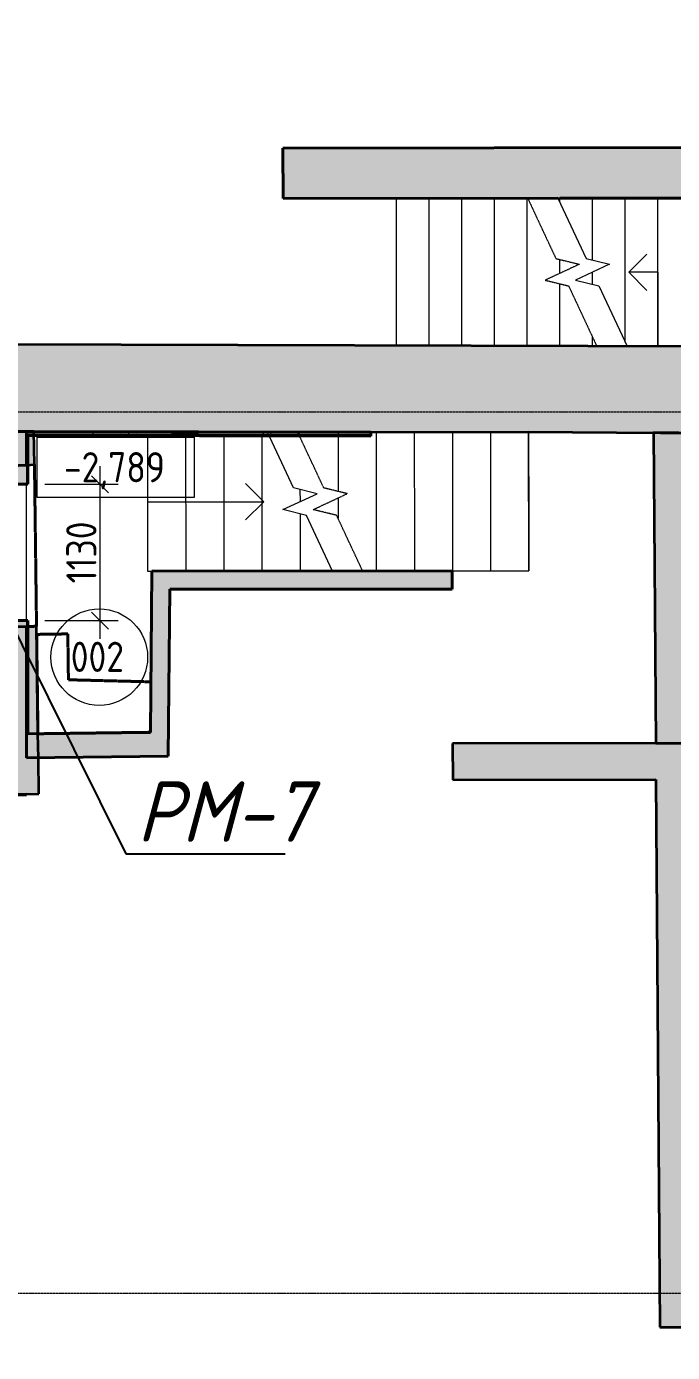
# Model space of a CAD drawing. Header units: millimetres. Extents: x 749182 to 2267578, y 70462 to 311449.
# Drawn here: x 1984595 to 1989942, y 163476 to 174459 of the extents above; entities that cross this region are included whole.
import ezdxf
from ezdxf import colors
from ezdxf.entities.mleader import LeaderData, LeaderLine
from ezdxf.math import Vec2, Vec3

# ---------------------------------------------------------------- set-up
doc = ezdxf.new("R2010")
doc.units = ezdxf.units.MM
for name, pattern in [('ADSK_Линия сетки', [25, 20, -2.5, 0, -2.5]), ('ADSK_Сверху', [4.5, 3, -1.5]), ('ADSK_Снесено', [4.5, 3, -1.5]), ('осеваяX2', [4, 2.5, -0.5, 0.5, -0.5])]:
    doc.linetypes.add(name, pattern=pattern)
doc.layers.get('Defpoints').update_dxf_attribs({"color": 255})
for name, color, linetype, lineweight in [('Аннотация', 7, 'Continuous', 9), ('Лестницы', 7, 'Continuous', 18), ('Марки помещений', 7, 'Continuous', 20), ('Оси', 165, 'осеваяX2', 13), ('отметки', 7, 'Continuous', 20), ('Пандусы', 7, 'Continuous', 18), ('Перекрытие', 7, 'Continuous', 18), ('Размер', 7, 'Continuous', 13), ('размеры', 7, 'Continuous', 9), ('Стены', 184, 'Continuous', 40), ('Стены внутренние', 7, 'Continuous', 18), ('Стены наружные', 7, 'Continuous', 18), ('Стены разрез', 7, 'Continuous', 35), ('Стены штриховка', 7, 'Continuous', 18), ('Стрелки вверх', 7, 'Continuous', 18)]:
    doc.layers.add(name, color=color, linetype=linetype, lineweight=lineweight)
doc.styles.add('GOST 2.304_new', font='isocpeur.ttf', dxfattribs={"width": 0.9, "oblique": 15})
doc.styles.add('GOST Common', font='GOST_Common.ttf', dxfattribs={"width": 0.9, "height": 350})
doc.styles.add('GOST Common_1', font='GOST_Common.ttf', dxfattribs={"width": 0.9, "height": 250})
doc.dimstyles.new('ADSK_Основной_2_5_мм_Округление_до_1_мм', dxfattribs={"dimscale": 304.8, "dimtxt": 251.428749, "dimasz": 0.463911, "dimexe": 0.492126, "dimexo": 0.492126, "dimgap": 0.098425, "dimtad": 1, "dimdec": 0, "dimdsep": 46, "dimtxsty": 'GOST Common_1', "dimblk1": 'OBLIQUE', "dimblk2": 'OBLIQUE', "dimsah": 1, "dimcen": 0.09, "dimdle": 0.492126, "dimazin": 2, "dimtfac": 1, "dimtdec": 4, "dimtix": 1, "dimtmove": 0, "dimatfit": 3, "dimfxl": 0, "dimtvp": 1, "dimtolj": 1, "dimtzin": 0, "dimlwd": 20, "dimlwe": 20, "dimarcsym": 0})

# ---------------------------------------------------------------- blocks, each defined once
blk = doc.blocks.new('Существующие стены подвал - Существующие стены подвал-614279-00 План подвала')
at = {"layer": 'Стены', "true_color": 0xc0c0c0}
h = blk.add_hatch(color=9, dxfattribs=at)
h.paths.add_polyline_path([(56530, 8244), (56522, 9892), (55615, 9887), (55611, 9124), (54268, 9130), (54267, 9159), (49024, 9159), (49024, 8260), (51105, 8255)])
h.paths.add_polyline_path([(55620, 11120), (56516, 11125), (56510, 12255), (55625, 12250), (55622, 11615)])
h.paths.add_polyline_path([(55630, 13483), (56504, 13488), (56483, 17882), (56479, 17884), (56484, 18289), (56581, 18289), (56578, 18453), (55637, 18454), (55634, 15862), (55639, 15464), (55634, 14275)])
h.paths.add_polyline_path([(56557, 19523), (56528, 21036), (56387, 21036), (56386, 21236), (56384, 21236), (56375, 23761), (56320, 23762), (56288, 28355), (56257, 36643), (56224, 43937), (48464, 43936), (48464, 43053), (55489, 43062), (55489, 40730), (55506, 37128), (55501, 36571), (55556, 28934), (55560, 28903), (55598, 28902), (55600, 28901), (55599, 28652), (55595, 28648), (55599, 28619), (55592, 20993), (55639, 20179), (55639, 19524), (56555, 19523)])
h.paths.add_polyline_path([(39393, 20202), (42162, 20231), (42716, 20255), (46307, 20252), (46773, 21064), (46670, 25898), (45913, 25901), (45930, 21077), (41376, 21088), (41376, 20956), (40178, 20959), (40178, 21091), (38511, 21094), (38521, 20374), (39393, 20368), (39393, 20231)])
h.paths.add_polyline_path([(18978, 20357), (18996, 20698), (18996, 21072), (18966, 21072), (18966, 20652), (18456, 20409), (18495, 20368), (18966, 20358)])
h.paths.add_polyline_path([(18424, 20369), (18456, 20409), (18456, 21073), (10754, 21086), (10746, 20458), (11346, 20458), (18045, 20377), (18211, 20374)])
h.paths.add_polyline_path([(37360, 20381), (37355, 21098), (30807, 21115), (30787, 20709), (30787, 20839), (30777, 20702), (30787, 20395), (34405, 20388), (35898, 20390), (37360, 20381)])
h.paths.add_polyline_path([(46613, 28543), (46613, 28546), (46607, 28863), (46597, 32747), (46594, 32922), (46603, 32922), (46599, 34522), (45850, 34542), (45850, 34541), (45780, 34540), (45780, 34544), (45778, 34544), (45781, 30723), (45896, 30722), (45904, 28546), (46608, 28543)])
h.paths.add_polyline_path([(45778, 35501), (45778, 35501), (45779, 35510), (45848, 35511), (45848, 35503), (46597, 35523), (46594, 36634), (46597, 37232), (46590, 43051), (47468, 43052), (47468, 43936), (45825, 43935), (45871, 35688), (45777, 35688), (45778, 35511)])
h = blk.add_hatch(color=9, dxfattribs=at)
h.paths.add_polyline_path([(49330, 9159), (49871, 9159), (49876, 14295), (49329, 14293), (49341, 13117), (46824, 13097), (46826, 14680), (46270, 14680), (46225, 13092), (42728, 13086), (42730, 14666), (42185, 14666), (42202, 12894), (40707, 12829), (40704, 13066), (39414, 13046), (39406, 14749), (38599, 14752), (38615, 13626), (37409, 13633), (37379, 17813), (35269, 17808), (35270, 17508), (36952, 17512), (36985, 12976), (38530, 12970), (38530, 12441), (46544, 12521), (49330, 12549), (49324, 9159)])
h.paths.add_polyline_path([(49318, 15363), (49867, 15365), (49864, 15537), (53981, 15485), (53986, 15883), (49850, 15934), (49839, 20219), (53802, 20191), (53811, 21022), (49715, 21049), (49721, 23289), (49159, 23290), (49153, 21046), (48898, 21048), (48891, 20226), (49310, 20222), (49310, 19595), (49307, 15912), (49314, 15912), (49314, 15769), (49318, 15364)])
h.paths.add_polyline_path([(55639, 15464), (55634, 15862), (55120, 15869), (55115, 15470), (55634, 15464)])
h.paths.add_polyline_path([(46827, 15716), (46827, 15765), (46818, 15765), (46818, 15915), (46843, 20244), (47196, 20241), (47203, 21061), (46773, 21064), (46307, 20252), (46285, 15923), (46302, 15923), (46301, 15765), (46300, 15716), (46826, 15716)])
h.paths.add_polyline_path([(42721, 15725), (42732, 15725), (42731, 15794), (42721, 15794), (42721, 16270), (42716, 20255), (42157, 20231), (42162, 16052), (42173, 15890), (42175, 15725), (42721, 15725)])
h.paths.add_polyline_path([(39402, 15799), (39402, 15904), (39406, 16052), (39393, 20368), (38521, 20374), (38585, 15803), (38603, 15802), (39401, 15799)])
h.paths.add_polyline_path([(49314, 15912), (49314, 15912), (49839, 15934)])
h.paths.add_polyline_path([(18026, 17310), (18944, 17311), (18401, 17522), (18878, 17348), (18215, 17715), (18045, 17666), (18045, 17821), (18945, 18220), (18945, 18187), (18979, 18187), (18978, 18769), (18945, 18768), (18945, 18253), (18045, 18741), (18045, 18759), (18012, 18759), (18026, 17310)])
h.paths.add_polyline_path([(18945, 17311), (18979, 17311), (18979, 17677), (18945, 17677), (18945, 17311)])
h.paths.add_polyline_path([(30789, 17378), (31843, 17391), (31825, 18780), (30788, 18769), (30789, 18187), (30842, 18187), (30842, 17677), (30789, 17677), (30789, 17384)])
h.paths.add_polyline_path([(13925, 17540), (13925, 17840), (11328, 17867), (11334, 20458), (11046, 20458), (11007, 17570), (13342, 17546)])
h.paths.add_polyline_path([(30788, 20077), (31808, 20119), (31804, 20361), (31797, 20361), (31804, 20393), (30787, 20395), (30788, 20079)])
h.paths.add_polyline_path([(17999, 20144), (18045, 20144), (18045, 20154), (18295, 20209), (18424, 20369), (17997, 20378), (17999, 20154)])
h.paths.add_polyline_path([(18945, 20153), (18978, 20154), (18978, 20357), (18945, 20357), (18945, 20154)])
h.paths.add_polyline_path([(55639, 20179), (55591, 21010), (55071, 21014), (55062, 20183), (55639, 20179)])
h.paths.add_polyline_path([(49179, 26805), (49175, 28869), (49173, 28869), (49172, 28240), (49168, 26805), (49173, 26805)])
h.paths.add_polyline_path([(49731, 26804), (49736, 28675), (49734, 28674), (49718, 28675), (49718, 28706), (49686, 28707), (49685, 28662), (49673, 28659), (49179, 26805), (49715, 26804)])
h.paths.add_polyline_path([(55599, 28619), (55555, 28936), (49737, 28987), (49721, 34397), (49676, 34397), (49676, 34274), (49283, 33202), (49633, 29644), (49685, 29319), (49685, 29120), (49652, 28971), (49685, 28977), (49686, 28957), (49737, 28956), (49736, 28675), (55591, 28619)])
h.paths.add_polyline_path([(49145, 28869), (49145, 28869), (49175, 28875), (49166, 34396), (49122, 34396), (49126, 32975), (49132, 32975), (49136, 32801), (49144, 28869)])
h.paths.add_polyline_path([(49119, 35466), (49718, 35467), (49715, 36619), (55501, 36571), (55506, 37174), (48705, 37218), (48702, 36626), (49116, 36624), (49119, 35555)])
h.paths.add_polyline_path([(47702, 36630), (47705, 37225), (46597, 37232), (46594, 36634), (47702, 36630)])
blk.add_hatch(color=9, dxfattribs=at).paths.add_polyline_path([(36950, 17812), (37379, 17813), (37360, 20381), (36931, 20384), (36950, 17813)])
at = {"layer": 'Стены'}
for p, q in [((30842, 20079), (31742, 20116)), ((31742, 18779), (30842, 18770)), ((31754, 18779), (31825, 18780)), ((31292, 17384), (31742, 17389))]:
    blk.add_line(p, q, dxfattribs=at)
at = {"layer": 'Стены разрез'}
for p, q in [((37355, 21098), (31560, 21113)), ((30787, 20395), (34405, 20388)), ((31804, 20393), (30787, 20395)), ((31808, 20119), (31804, 20393)), ((34405, 20388), (35898, 20390)), ((35898, 20390), (37360, 20381)), ((36931, 20384), (36950, 17812)), ((37360, 20381), (36931, 20384)), ((31742, 20116), (31808, 20119)), ((31825, 18780), (31742, 18779)), ((31837, 17890), (31825, 18780)), ((31840, 17690), (31837, 17890)), ((37379, 17813), (35269, 17808)), ((35269, 17808), (35270, 17508)), ((36950, 17812), (37379, 17813)), ((31843, 17391), (31840, 17690)), ((35270, 17508), (36952, 17512)), ((36952, 17512), (36985, 12976)), ((31742, 17389), (31843, 17391)), ((36985, 12976), (38530, 12970))]:
    blk.add_line(p, q, dxfattribs=at)
blk = doc.blocks.new('Новые проёмы подвал - Новые проёмы подвал-999150-00 План подвала')
at = {"layer": 'Стены', "color": 0, "linetype": 'ADSK_Снесено'}
for p, q in [((31825, 18780), (31808, 20119)), ((31825, 18780), (31754, 18779)), ((32084, 18717), (31826, 18713)), ((31826, 18713), (32084, 18717)), ((31837, 17890), (31826, 18713)), ((32089, 18337), (32084, 18717)), ((32084, 18717), (32089, 18337)), ((32772, 18320), (32089, 18337)), ((32089, 18337), (32772, 18320)), ((32767, 17902), (31837, 17890))]:
    blk.add_line(p, q, dxfattribs=at)
blk = doc.blocks.new('Высотные отметки - Рамка-5093-00 План подвала')
at = {"layer": 'Аннотация'}
for p, q in [((-6.5, 0), (-6.5, 5)), ((-6.5, 5), (6.5, 5)), ((6.5, 5), (6.5, 0)), ((6.5, 0), (-6.5, 0))]:
    blk.add_line(p, q, dxfattribs=at)
blk = doc.blocks.new('ADSK_Марка_Помещение_ОдноЗначение - Номер-247393-00 План подвала')
at = {"layer": 'Марки помещений'}
blk.add_circle((0, 0), 4, dxfattribs=at)
blk = doc.blocks.new('_Oblique')
at = {"color": 0, "linetype": 'ByBlock', "lineweight": -2}
blk.add_line((-0.5, -0.5), (0.5, 0.5), dxfattribs=at)
blk = doc.blocks.new('*D1588')
at = {"layer": 'Defpoints', "color": 0, "lineweight": 20, "transparency": 16777216}
for p in [(1984596, 170668), (1985204, 170668), (1984596, 169538)]:
    blk.add_point(p, dxfattribs=at)
at = {"layer": 'размеры', "color": 0, "lineweight": 20, "transparency": 16777216}
for p, q in [((1985204, 169388), (1985204, 170818)), ((1984746, 170668), (1985354, 170668)), ((1984746, 169538), (1985354, 169538))]:
    blk.add_line(p, q, dxfattribs=at)
at = {"layer": 'размеры', "color": 0, "lineweight": 20, "transparency": 16777216, "xscale": 141.4, "yscale": 141.4, "zscale": 141.4}
for p, rotation in [((1985204, 170668), 90), ((1985204, 169538), 270)]:
    blk.add_blockref('_Oblique', p, dxfattribs=dict(at, rotation=rotation))
at = {"layer": 'размеры', "color": 0, "lineweight": 20, "transparency": 16777216, "insert": (1985049, 170103), "char_height": 250, "width": 644.34, "attachment_point": 5, "rotation": 90, "style": 'GOST Common_1'}
blk.add_mtext('\\A1;1130', dxfattribs=at)
blk = doc.blocks.new('_DotSmall')
at = {"color": 0, "linetype": 'ByBlock', "lineweight": 35, "const_width": 0.5}
blk.add_lwpolyline([(-0.0625, 0, 1), (0.0625, 0, 1)], format="xyb", close=True, dxfattribs=at)

msp = doc.modelspace()

# ---------------------------------------------------------------- hatches: boundary and pattern name
at = {"layer": 'Стены внутренние', "linetype": 'Continuous', "lineweight": 9, "true_color": 0x0000ff}
h = msp.add_hatch(dxfattribs=at)
h.set_pattern_fill('FP_1', color=5, style=0, pattern_type=2)
h.set_pattern_definition([(0, (1952853.19, 150711.3), (406.4, 101.6), [33.528, -271.272, 33.528, -271.272, -1625.6]), (0, (1952853.19, 150711.3), (406.4, 101.6), [-609.6, 33.528, -576.072, 33.528, -271.272, -711.2]), (0, (1952853.19, 150711.3), (406.4, 101.6), [-1524, 33.528, -169.672, 33.528, -474.472]), (120, (1953005.59, 150762.1), (-291.18818, 301.15272), [33.528, -271.272, 33.528, -271.272, -1625.6]), (120, (1953005.59, 150762.1), (-291.18818, 301.15272), [-609.6, 33.528, -576.072, 33.528, -271.272, -711.2]), (120, (1953005.59, 150762.1), (-291.18818, 301.15272), [-1524, 33.528, -169.672, 33.528, -474.472]), (240, (1953056.39, 150965.3), (-115.21182, -402.75272), [33.528, -271.272, 33.528, -271.272, -1625.6]), (240, (1953056.39, 150965.3), (-115.21182, -402.75272), [-609.6, 33.528, -576.072, 33.528, -271.272, -711.2]), (240, (1953056.39, 150965.3), (-115.21182, -402.75272), [-1524, 33.528, -169.672, 33.528, -474.472])])
h.paths.add_polyline_path([(1987445.5572, 171078.7974), (1987445.5984, 171098.7974), (1984657.475, 171104.5385), (1984653.0105, 171084.5477), (1987258.3275, 171079.183)])
at = {"layer": 'Стены внутренние', "linetype": 'Continuous', "true_color": 0xc0c0c0}
h = msp.add_hatch(color=9, dxfattribs=at)
h.paths.add_polyline_path([(1984595.5482, 168095.22), (1984595.5482, 168100.6092), (1984145.5482, 168095.22), (1984574.4338, 168095.22)])
h.paths.add_polyline_path([(1983695.5482, 169481.0871), (1984595.5482, 169490.9293), (1984595.5482, 169538.0858), (1983695.5482, 169538.0858), (1983695.5482, 169490.0984)])
h.paths.add_polyline_path([(1984595.5482, 170668.0858), (1984595.5482, 170827.2525), (1983695.5482, 170790.7858), (1983695.5482, 170668.0858), (1984574.4338, 170668.0858)])
at = {"layer": 'Стены наружные', "linetype": 'Continuous', "true_color": 0xc0c0c0}
for points in [[(1986718.5361, 173033.9326), (1991722.4045, 173039.6534), (1991706.4807, 173458.6355), (1986718.057, 173452.9324), (1986718.5301, 173039.1741)], [(1985632.1845, 169797.8177), (1988119.1064, 169799.335), (1988119.0149, 169949.335), (1985633.6398, 169947.2774), (1985632.1854, 169797.9092)], [(1985620.647, 168612.9217), (1985770.6716, 168614.7184), (1985782.1925, 169797.9092), (1985632.1845, 169797.8177), (1985624.1815, 168975.9113)], [(1984692.7474, 168401.7948), (1985768.7238, 168414.6807), (1985770.6716, 168614.7184), (1984690.1375, 168601.7779), (1984692.5006, 168420.7089)]]:
    msp.add_hatch(color=9, dxfattribs=at).paths.add_polyline_path(points)

# ---------------------------------------------------------------- linework, layer by layer
at = {"layer": 'Лестницы', "linetype": 'ADSK_Сверху'}
for p, q in [((1987659.234, 171810.4832), (1987659.234, 173037.4832)), ((1988743.7543, 173037.4832), (1987659.234, 173037.4832)), ((1987929.334, 171810.4832), (1987929.334, 173037.4832)), ((1987929.334, 171810.4832), (1987929.334, 173037.4832)), ((1988199.434, 171810.4832), (1988199.434, 173037.4832)), ((1988199.434, 171810.4832), (1988199.434, 173037.4832)), ((1988469.534, 171810.4832), (1988469.534, 173037.4832)), ((1988469.534, 171810.4832), (1988469.534, 173037.4832)), ((1988739.634, 171810.4832), (1988739.634, 173037.4832)), ((1988739.634, 171810.4832), (1988739.634, 173037.4832)), ((1988743.7543, 173037.4832), (1988977.0067, 172537.2717)), ((1989171.4446, 172490.0173), (1988888.2234, 172357.9491)), ((1988977.0067, 172537.2717), (1989171.4446, 172490.0173)), ((1989009.734, 172414.6104), (1989009.734, 172529.318)), ((1989009.734, 172414.6104), (1989009.734, 172529.318)), ((1988888.2234, 172357.9491), (1989082.6613, 172310.6947)), ((1989009.734, 171810.4832), (1989009.734, 172328.4183)), ((1989009.734, 171810.4832), (1989009.734, 172328.4183)), ((1989082.6613, 172310.6947), (1989315.9138, 171810.4832)), ((1989279.834, 171811.84), (1989279.834, 171887.8565)), ((1989279.834, 171811.84), (1989279.834, 171887.8565)), ((1989196.584, 171810.4832), (1987659.234, 171810.4832)), ((1987056.1699, 170637.0754), (1986840.3927, 171098.5639)), ((1986858.5512, 171068.0061), (1986858.5598, 171059.7094)), ((1986858.5512, 171068.0061), (1986858.5598, 171059.7094)), ((1987153.152, 171098.8876), (1988751.5185, 171100.5415)), ((1987174.0194, 171098.9092), (1987174.5269, 170608.4407)), ((1987174.0194, 171098.9092), (1987174.5269, 170608.4407)), ((1987489.5192, 171099.2356), (1987490.7092, 169949.2363)), ((1987489.5192, 171099.2356), (1987490.7092, 169949.2363)), ((1987805.019, 171099.5621), (1987806.209, 169949.5627)), ((1987805.019, 171099.5621), (1987806.209, 169949.5627)), ((1988120.5189, 171099.8886), (1988121.7089, 169949.8892)), ((1988120.5189, 171099.8886), (1988121.7089, 169949.8892)), ((1988436.0187, 171100.2151), (1988437.2087, 169950.2157)), ((1988436.0187, 171100.2151), (1988437.2087, 169950.2157)), ((1988751.5185, 171100.5415), (1988752.7085, 169950.5421)), ((1986967.5722, 170457.6611), (1987250.6566, 170590.0223)), ((1987250.6566, 170590.0223), (1987056.1699, 170637.0754)), ((1987162.0589, 170410.6079), (1986967.5722, 170457.6611)), ((1987174.5828, 170554.4526), (1987174.7597, 170383.4443)), ((1987174.5828, 170554.4526), (1987174.7597, 170383.4443)), ((1987377.8362, 169949.1195), (1987162.0589, 170410.6079)), ((1987377.8362, 169949.1195), (1988752.7085, 169950.5421))]:
    msp.add_line(p, q, dxfattribs=at)
at = {"layer": 'Лестницы'}
for p, q in [((1989009.734, 173037.4832), (1988993.7543, 173037.4832)), ((1988993.7543, 173037.4832), (1989227.0067, 172537.2717)), ((1989009.734, 173003.2145), (1989009.734, 173037.4832)), ((1989009.734, 173003.2145), (1989009.734, 173037.4832)), ((1989279.834, 172524.433), (1989279.834, 173036.8609)), ((1989279.834, 172524.433), (1989279.834, 173036.8609)), ((1989549.934, 171844.7519), (1989549.934, 173037.1697)), ((1989549.934, 171844.7519), (1989549.934, 173037.1697)), ((1989820.034, 171810.4932), (1989820.034, 173037.4785)), ((1989820.034, 171810.4932), (1989820.034, 173037.4785)), ((1989421.4446, 172490.0173), (1989138.2234, 172357.9491)), ((1989227.0067, 172537.2717), (1989421.4446, 172490.0173)), ((1989138.2234, 172357.9491), (1989332.6613, 172310.6947)), ((1989279.834, 172323.5334), (1989279.834, 172423.9832)), ((1989279.834, 172323.5334), (1989279.834, 172423.9832)), ((1989332.6613, 172310.6947), (1989565.9138, 171810.4832)), ((1985596.5478, 171070.6048), (1985597.7102, 169947.2774)), ((1985596.5478, 171070.6048), (1985597.7102, 169947.2774)), ((1985912.0487, 171069.9551), (1985913.2096, 169947.9892)), ((1985912.0487, 171069.9551), (1985913.2096, 169947.9892)), ((1986227.5495, 171069.3055), (1986228.7096, 169948.1817)), ((1986227.5495, 171069.3055), (1986228.7096, 169948.1817)), ((1986543.0503, 171068.6558), (1986544.2096, 169948.3742)), ((1986543.0503, 171068.6558), (1986544.2096, 169948.3742)), ((1986806.1701, 170636.8167), (1986590.3928, 171098.3052)), ((1986717.5724, 170457.4024), (1987000.6567, 170589.7636)), ((1987000.6567, 170589.7636), (1986806.1701, 170636.8167)), ((1986859.0106, 170624.0328), (1986859.1145, 170523.583)), ((1986859.0106, 170624.0328), (1986859.1145, 170523.583)), ((1986912.059, 170410.3493), (1986717.5724, 170457.4024)), ((1986859.2185, 170423.1332), (1986859.7095, 169948.5833)), ((1986859.2185, 170423.1332), (1986859.7095, 169948.5833)), ((1987127.8363, 169948.8608), (1986912.059, 170410.3493)), ((1985597.7102, 169947.2774), (1985633.6401, 169947.3146)), ((1986820.5578, 169948.5428), (1986859.7095, 169948.5833)), ((1986859.7095, 169948.5833), (1987127.8363, 169948.8608))]:
    msp.add_line(p, q, dxfattribs=at)
at = {"layer": 'Оси', "linetype": 'ADSK_Линия сетки'}
for p, q in [((1941766.9683, 171268.0858), (2009994.9113, 171268.0858)), ((1941766.9683, 163968.0858), (2009994.9113, 163968.0858))]:
    msp.add_line(p, q, dxfattribs=at)
at = {"layer": 'Пандусы'}
msp.add_line((1984595.5482, 169538.0858), (1984595.5482, 170668.0858), dxfattribs=at)
at = {"layer": 'Перекрытие'}
for p, q in [((1989820.034, 172423.9832), (1989821.4893, 171810.4896)), ((1988751.3887, 171093.9773), (1987445.5894, 171094.4271)), ((1988753.0586, 169949.7219), (1988751.3887, 171093.9773)), ((1984661.0591, 170829.9069), (1984690.1375, 168601.7779)), ((1988119.0149, 169949.335), (1988753.0586, 169949.7219))]:
    msp.add_line(p, q, dxfattribs=at)
at = {"layer": 'Стены внутренние', "color": 5, "linetype": 'Continuous', "lineweight": 40, "true_color": 0x0000ff}
for p, q in [((1984595.5482, 171104.666), (1984595.5482, 170827.2525)), ((1987445.5984, 171098.7974), (1984595.5482, 171104.666)), ((1984607.5482, 170668.0858), (1984607.5482, 171072.6412)), ((1984607.5482, 171072.6412), (1987445.5325, 171066.7975)), ((1987445.5325, 171066.7975), (1987445.5984, 171098.7974)), ((1984595.5482, 169490.0984), (1984595.5482, 168600.6451)), ((1984607.5482, 168600.7888), (1984607.5482, 169538.0858))]:
    msp.add_line(p, q, dxfattribs=at)
at = {"layer": 'Стены внутренние', "color": 5, "linetype": 'Continuous', "true_color": 0x0000ff}
for p, q in [((1984595.5482, 170827.2525), (1984595.5482, 170668.0858)), ((1984595.5482, 169538.0858), (1984595.5482, 169490.0984))]:
    msp.add_line(p, q, dxfattribs=at)
at = {"layer": 'Стены внутренние', "linetype": 'Continuous', "lineweight": 40}
for p, q in [((1983830.5482, 170668.0858), (1984607.5482, 170668.0858)), ((1984607.5482, 169538.0858), (1983830.5482, 169538.0858)), ((1984145.5482, 168095.22), (1984595.5482, 168095.22)), ((1984595.5482, 168095.22), (1984595.5482, 168100.6092))]:
    msp.add_line(p, q, dxfattribs=at)
at = {"layer": 'Стены наружные', "linetype": 'Continuous', "lineweight": 40}
for p, q in [((1991706.4807, 173458.6355), (1986718.057, 173452.9324)), ((1986718.057, 173452.9324), (1986718.5361, 173033.9326)), ((1986718.5361, 173033.9326), (1988994.1967, 173036.5343)), ((1989009.734, 173036.5521), (1991303.1202, 173039.1741)), ((1985633.645, 169947.8186), (1985620.647, 168612.9217)), ((1988119.0149, 169949.335), (1985633.645, 169947.8186)), ((1988119.1064, 169799.335), (1988119.0149, 169949.335)), ((1985768.7238, 168414.6807), (1985782.1925, 169797.9092)), ((1985782.1925, 169797.9092), (1988119.1064, 169799.335)), ((1984595.5482, 168600.6451), (1984595.5482, 168400.6307)), ((1985620.647, 168612.9217), (1984607.5482, 168600.7888)), ((1984595.5482, 168400.6307), (1985768.7238, 168414.6807))]:
    msp.add_line(p, q, dxfattribs=at)
at = {"layer": 'Стены штриховка'}
for p, q in [((1987445.5572, 171078.7974), (1984595.5482, 171084.666)), ((1984605.5482, 171084.6454), (1984605.5482, 170668.0858)), ((1987445.5366, 171068.7975), (1984607.5482, 171074.6412)), ((1984605.5482, 169538.0858), (1984605.5482, 168600.7648))]:
    msp.add_line(p, q, dxfattribs=at)
at = {"layer": 'Стрелки вверх'}
for p, q in [((1989579.834, 172423.9832), (1989729.834, 172573.9832)), ((1989820.034, 172423.9832), (1989579.834, 172423.9832)), ((1989579.834, 172423.9832), (1989729.834, 172273.9832)), ((1986559.1147, 170523.2726), (1986408.9596, 170673.1173)), ((1985597.1152, 170522.2771), (1985912.615, 170522.6036)), ((1985912.615, 170522.6036), (1986228.1149, 170522.9301)), ((1986228.1149, 170522.9301), (1986543.6147, 170523.2565)), ((1986559.1147, 170523.2726), (1986409.27, 170373.1174)), ((1986543.6147, 170523.2565), (1986559.1147, 170523.2726))]:
    msp.add_line(p, q, dxfattribs=at)

# ---------------------------------------------------------------- block references
at = {"layer": 'Марки помещений', "xscale": 99.99999999999993, "yscale": 99.99999999999993, "zscale": 99.99999999999993}
msp.add_blockref('ADSK_Марка_Помещение_ОдноЗначение - Номер-247393-00 План подвала', (1985197.7059, 169235.6731), dxfattribs=at)
at = {"layer": 'отметки', "lineweight": 20, "xscale": 99.99999999999993, "yscale": 99.99999999999993, "zscale": 99.99999999999993}
msp.add_blockref('Высотные отметки - Рамка-5093-00 План подвала', (1985333.9277, 170557.1609), dxfattribs=at)
at = {"layer": 'Стены'}
msp.add_blockref('Существующие стены подвал - Существующие стены подвал-614279-00 План подвала', (1952853.1931, 150711.2975), dxfattribs=at)
at = {"layer": 'Стены', "color": 0, "linetype": 'ADSK_Снесено'}
msp.add_blockref('Новые проёмы подвал - Новые проёмы подвал-999150-00 План подвала', (1952853.1931, 150711.2975), dxfattribs=at)

# ---------------------------------------------------------------- texts
at = {"layer": 'Марки помещений', "lineweight": 9, "insert": (1984961.4487, 169363.3982), "char_height": 250, "width": 584.430187, "attachment_point": 1, "style": 'GOST Common'}
msp.add_mtext('002', dxfattribs=at)
at = {"layer": 'отметки', "lineweight": 20, "insert": (1984905.2517, 170933.868), "char_height": 250, "width": 1028.822569, "attachment_point": 1, "line_spacing_factor": 1.022761, "style": 'GOST Common'}
msp.add_mtext('-2,789', dxfattribs=at)

# ---------------------------------------------------------------- dimensions: what is measured, and where the dimension line sits
at = {"layer": 'размеры', "lineweight": 20}
dim = msp.add_linear_dim(base=(1985203.9141, 170668.0858), p1=(1984595.5482, 169538.0858), p2=(1984595.5482, 170668.0858), angle=90, dimstyle='ADSK_Основной_2_5_мм_Округление_до_1_мм', override={"dimpost": '<>', "dimfxl": 1130}, dxfattribs=at)
dim.commit()
dim.dimension.update_dxf_attribs({"geometry": '*D1588', "text_midpoint": (1985048.9141, 170103.0858)})

# ---------------------------------------------------------------- leaders
at = {"layer": 'Размер', "color": 210, "ltscale": 20}
ml = msp.add_multileader_mtext('Standard', dxfattribs=at)
ml.set_content('\\A1;РМ-7', color=210, style='GOST 2.304_new')
ml.set_leader_properties()
ml.set_arrow_properties(name='DOTSMALL')
ml.build(insert=Vec2(0, 0))
ml.multileader.update_dxf_attribs({"text_left_attachment_type": 6, "text_right_attachment_type": 6, "dogleg_length": 1, "arrow_head_size": 100})
ctx = ml.context
ctx.base_point, ctx.char_height, ctx.arrow_head_size, ctx.landing_gap_size, ctx.plane_origin = Vec3(1985437.6005, 167606.8665), 500, 100, 0, Vec3(1964852.3017, 314175.489)
ctx.left_attachment, ctx.right_attachment, ctx.text_align_type = 6, 6, 1
notes = []
notes.append((ctx, [(1, (1, 1, 0), (1985417.6005, 167606.8665), (1, 0), 20, [(0, [(1984305.4479, 169842.0274)], 0, [])])]))
ctx.mtext.insert, ctx.mtext.rotation, ctx.mtext.width, ctx.mtext.alignment, ctx.mtext.flow_direction = Vec3(1986224.0751, 168206.8665), 6.2831853072, 1286.674802, 2, 5
for ctx, leaders in notes:
    for number, flags, end, landing, length, lines in leaders:
        leader = LeaderData()
        leader.index, (leader.has_last_leader_line, leader.has_dogleg_vector, leader.attachment_direction) = number, flags
        leader.last_leader_point, leader.dogleg_vector, leader.dogleg_length = Vec3(end), Vec3(landing), length
        for number, points, colour, breaks in lines:
            line = LeaderLine()
            line.index, line.vertices, line.color, line.breaks = number, Vec3.list(points), colors.encode_raw_color(colour), breaks
            leader.lines.append(line)
        ctx.leaders.append(leader)

doc.saveas('drawing.dxf')
